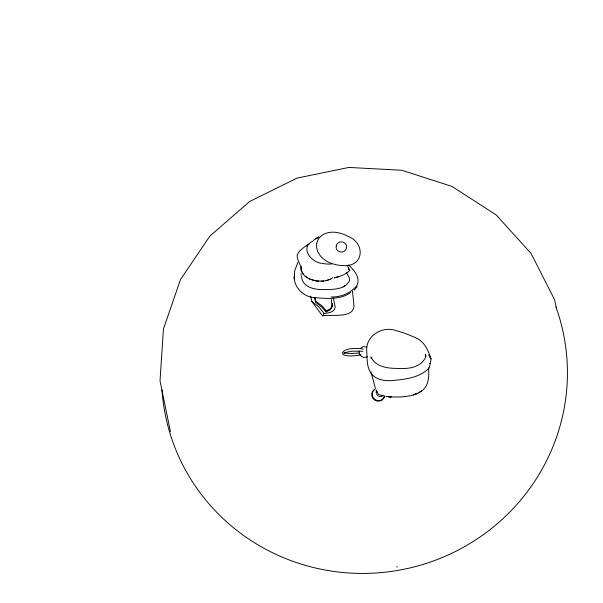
<?xml version="1.0" encoding="UTF-8"?>
<svg xmlns="http://www.w3.org/2000/svg" width="603" height="603" viewBox="0 0 603 603"><rect width="100%" height="100%" fill="white"/><g stroke="black" fill="none" stroke-linecap="round" stroke-linejoin="round"><path stroke-width="0.9" d="M332.065 306L331.251 299.465M332.359 303.415L332.298 304.854A127.602 24.987 11.4 0 1 331.989 306.392L330.406 308.698L326.298 310.809L326.065 311.962L330.173 309.844L331.763 307.545A127.602 24.987 11.4 0 0 332.072 306.007M428.477 367.611C429.72 381.48 427.203 391.196 413.168 394.988C404.342 397.528 394.95 397.317 385.89 396.397M301.56 276.219C301.922 287.518 315.354 290.035 324.459 289.47C333.406 289.523 344.954 289.719 349.665 280.455L349.122 277.418L346.529 272.699M359.207 350.938C358.167 355.393 363.677 359.2 367.461 356.652M376.099 392.704L376.513 390.638M301.025 266.541L301.199 270.498L303.467 274.629M301.055 266.451C299.977 275.933 310.809 280.817 318.799 281.186M297.897 262.267L294.716 270.687L294.226 278.97L294.498 274.78C292.643 286.199 302.97 296.864 314.133 297.618C326.313 298.477 340.152 300.128 350.667 292.576M310.688 296.058L311.887 301.56L322.484 315.844L324.158 313.515C328.213 313.002 335.064 312.241 335.14 306.889L333.233 297.573M360.466 348.421L362.991 346.657L366.918 346.936M354.195 290.073L357.195 286.689M383.327 395.267L381.503 396.45L379.385 396.533M347.238 265.335L349.763 270.295C345.836 274.802 339.836 276.468 334.243 277.832L338.826 276.656M309.196 243.695L306.392 245.926L308.261 244.449M306.226 245.903C302.45 248.21 298.779 251.074 297.113 255.318L297.535 258.762L300.498 266.006M313.266 240.431L317.871 237.514M343.069 286.968L345.738 285.279M316.281 238.502L318.942 236.836M315.761 238.818L318.399 237.175M330.715 279.083L332.871 277.772M418.595 392.583L421.452 390.955M312.942 241.094C299.216 247.622 311.578 262.938 322.401 263.413A34.65 32.781 65.7 0 0 329.449 264.076L331.793 263.941M321.218 281.3L326.125 280.644L330.753 279.016M413.168 394.988L417.412 393.254L414.442 394.468M326.125 280.644L328.492 279.973M361.009 354.873C331.733 359.893 340.552 345.202 363.119 349.054M358.936 352.996L350.562 353.622L344.373 352.83M323.705 281.066L316.326 280.983L309.316 278.887M331.1 296.955C340.899 297.279 350.803 293.148 356.953 285.43C360.775 277.659 353.871 269.978 348.609 264.883M322.484 315.844C330.557 314.08 354.089 319.093 354.014 305.374L352.408 291.061M388.128 396.684L391.468 396.902M390.925 396.864L388.581 396.714L390.375 396.834M362.833 351.278L352.536 351.157L347.396 352.001L344.004 353.524L344.019 352.536M383.116 395.847L381.842 395.447M311.887 301.56L318.678 306.731L324.158 313.515M378.375 396.163L376.31 393.751M305.239 276.257L307.213 277.666M348.315 269.202L349.763 270.295M396.789 566.571L397.256 567.069M326.298 310.809L321.972 305.902L315.851 301.259L315.075 297.701M326.065 311.962L321.738 307.055L315.618 302.412L314.645 297.957M428.997 355.061L431.115 359.034L429.351 367.8C419.387 378.269 404.266 379.37 390.744 380.704C385.355 380.862 379.762 380.124 375.134 377.169C366.029 371.305 367.415 359.426 366.639 350.094C366.3 335.215 382.83 325.703 396.239 330.678C403.136 332.449 409.761 335.095 416.236 338.019C424.648 341.697 428.311 350.75 430.949 358.898L428.869 355.016M377.079 392.214L376.106 390.043L377.018 392.078L376.453 390.819M375.428 388.332L371.018 372.036M556.577 308.789L554.609 299.774L531.115 253.501L496.126 214.879L451.851 186.372L401.719 170.257L348.911 167.438L297.023 178.104L249.597 201.53L209.859 236.12L180.516 279.506L163.421 329.087L160.029 380.885L170.43 431.642M425.959 356.381L425.484 354.195L425.673 356.976C420.902 368.184 407.327 369.089 396.797 368.395C387.232 368.388 375.368 366.707 370.935 356.908L371.252 358.363M301.116 275.179L301.048 273.724M555.958 307.055A203.158 198.493 -12.3 0 1 405.261 568.983A203.158 198.493 -12.3 0 1 161.988 389.9M384.82 395.741A6.452 6.286 42.3 0 1 375.021 399.518A6.452 6.286 42.3 0 1 375.028 388.95M384.352 396.246A6.452 6.286 42.3 0 1 374.553 400.03A6.452 6.286 42.3 0 1 374.561 389.455M381.367 395.048A2.947 2.864 42.3 0 1 377.531 392.387M316.801 243.19C315.03 253.162 323.803 261.152 332.6 263.775A38.765 35.916 71.9 0 0 342.368 265.554C363.541 267.777 366.285 243.793 348.24 236.391A38.765 35.916 71.9 0 0 338.811 232.924C330.338 230.625 318.814 233.436 316.801 243.19M336.255 246.009C334.778 252.657 345.436 254.496 346.446 247.886C347.923 241.238 337.265 239.391 336.255 246.009M430.271 363.481L429.592 363.481L430.271 363.481"/></g></svg>
